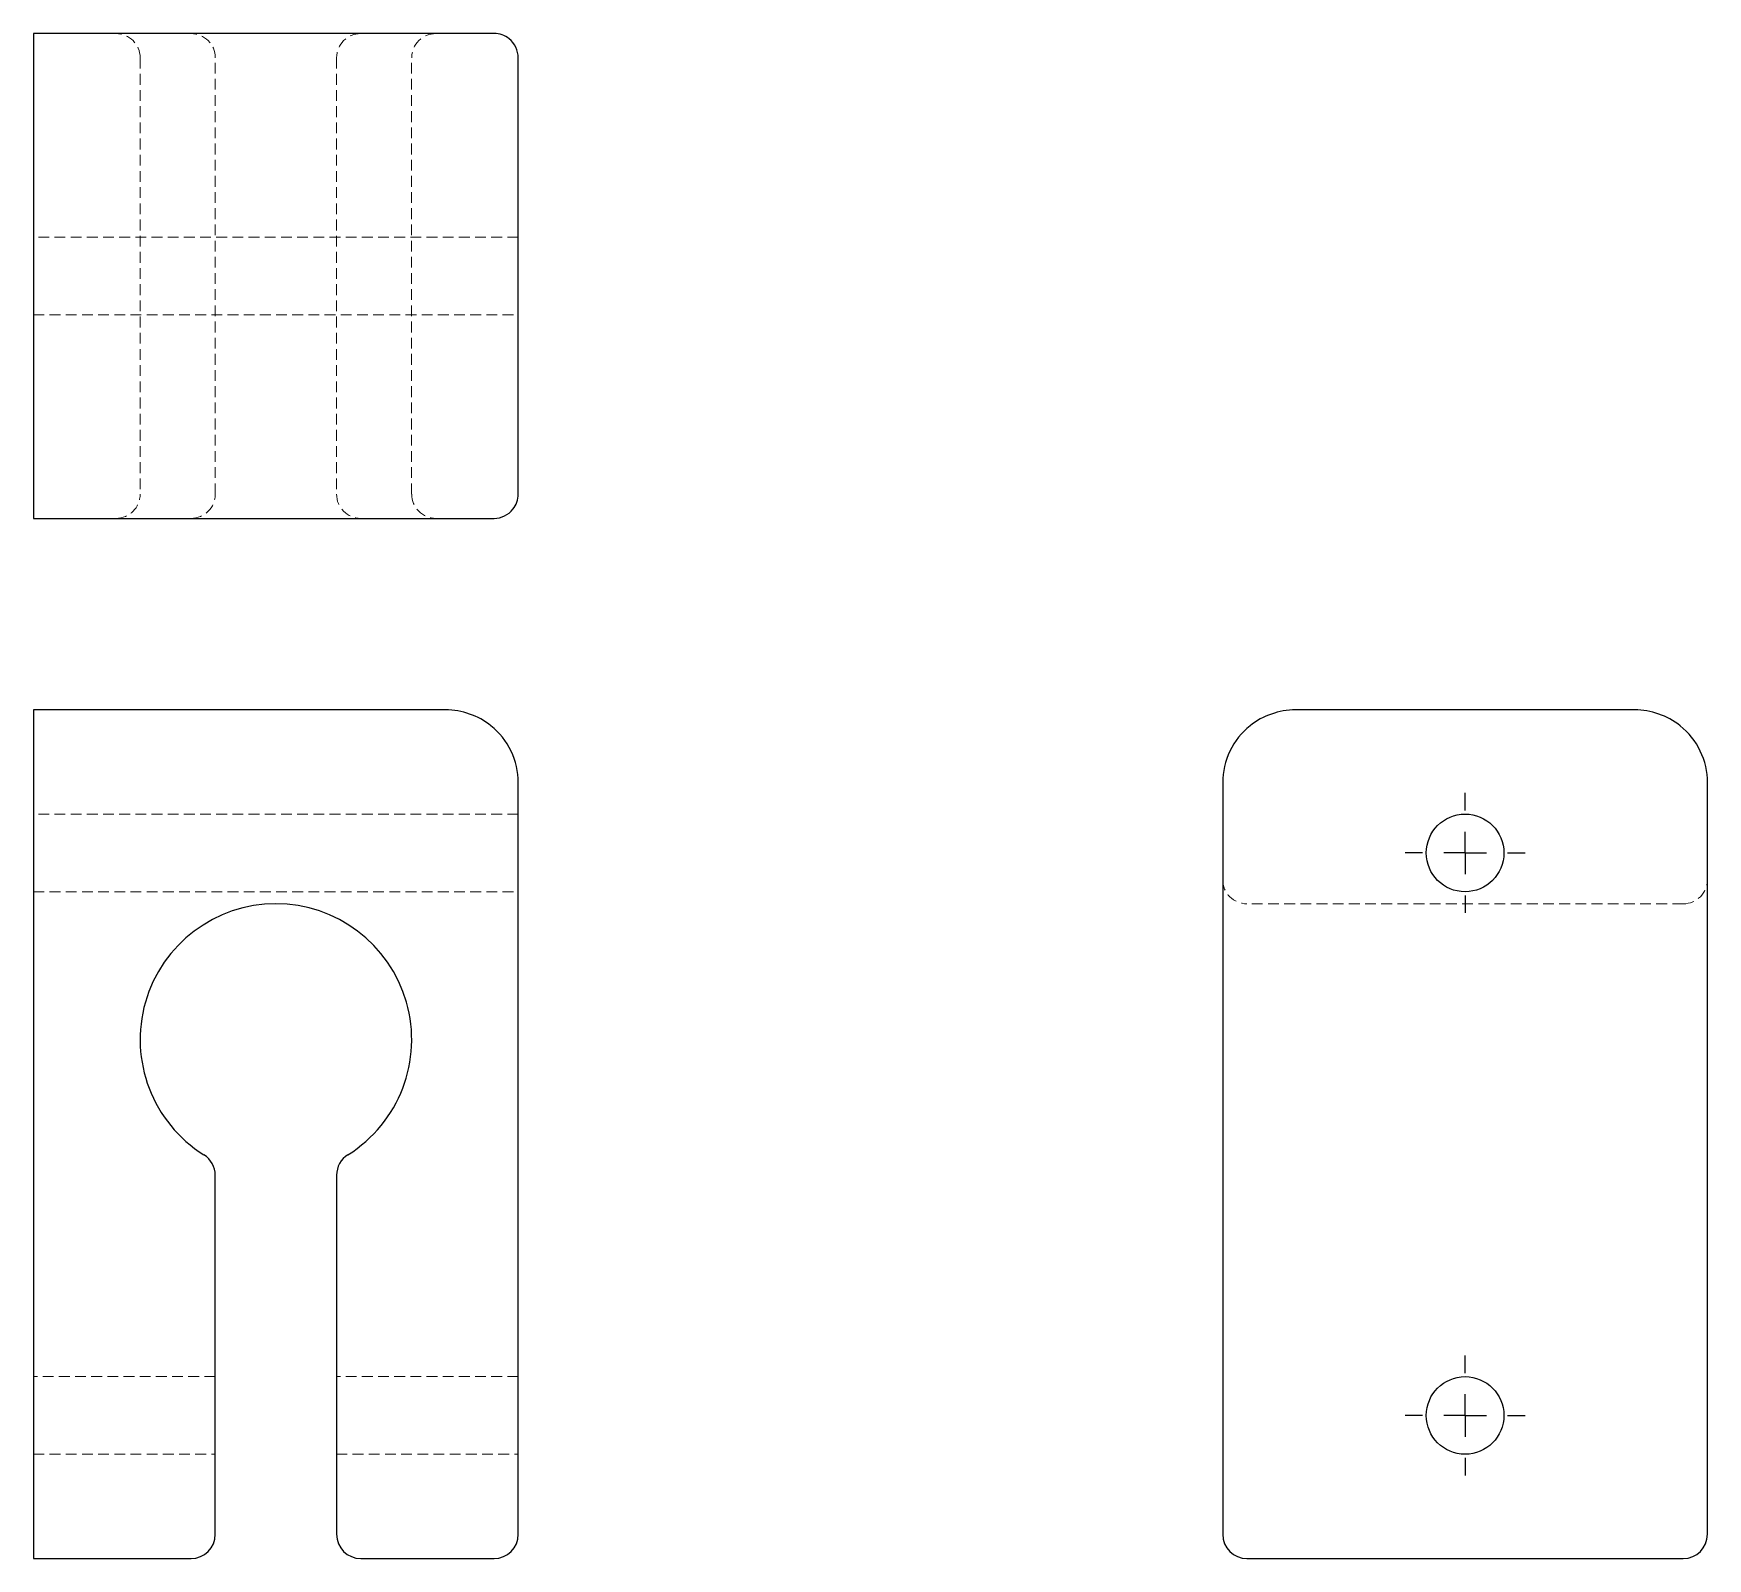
# Model space of a CAD drawing. Header units: millimetres. Extents: x 54 to 252, y 7 to 187.
import ezdxf

# ---------------------------------------------------------------- set-up
doc = ezdxf.new("R2010")
doc.units = ezdxf.units.MM
doc.linetypes.add('HIDDEN', pattern=[1.905, 1.27, -0.635])
doc.layers.add('10', color=7, linetype='Continuous')

# ---------------------------------------------------------------- blocks, each defined once
blk = doc.blocks.new('SW_CENTERMARKSYMBOL_0')
at = {"layer": '10', "color": 0}
for p, q in [((0, 5), (0, 7.07)), ((0, 0), (0, 2.5)), ((-5, 0), (-7.07, 0)), ((0, 0), (-2.5, 0)), ((0, 0), (0, -2.5)), ((0, 0), (2.5, 0)), ((5, 0), (7.07, 0)), ((0, -5), (0, -7.07))]:
    blk.add_line(p, q, dxfattribs=at)
blk = doc.blocks.new('SW_CENTERMARKSYMBOL_1')
at = {"layer": '10', "color": 0}
for p, q in [((0, 5), (0, 7.07)), ((0, 0), (0, 2.5)), ((-5, 0), (-7.07, 0)), ((0, 0), (-2.5, 0)), ((0, 0), (0, -2.5)), ((0, 0), (2.5, 0)), ((5, 0), (7.07, 0)), ((0, -5), (0, -7.07))]:
    blk.add_line(p, q, dxfattribs=at)

msp = doc.modelspace()

# ---------------------------------------------------------------- linework, layer by layer
at = {"color": 7, "linetype": 'Continuous', "lineweight": 25}
for p, q in [((54.41, 186.55), (54.41, 177.98)), ((108.65, 186.55), (54.41, 186.55)), ((111.5, 132.31), (111.5, 183.69)), ((54.41, 177.98), (54.41, 138.02)), ((54.41, 138.02), (54.41, 129.46)), ((54.41, 129.46), (108.65, 129.46)), ((54.41, 106.91), (54.41, 98.35)), ((102.94, 106.91), (54.41, 106.91)), ((242.98, 106.91), (203.02, 106.91)), ((54.41, 98.35), (54.41, 9.85)), ((111.5, 9.85), (111.5, 98.35)), ((194.46, 98.35), (194.46, 9.85)), ((251.55, 9.85), (251.55, 98.35)), ((75.82, 9.85), (75.82, 52.11)), ((90.09, 52.12), (90.09, 9.85)), ((54.41, 9.85), (54.41, 7)), ((54.41, 7), (72.97, 7)), ((92.95, 7), (108.65, 7)), ((197.31, 7), (248.69, 7))]:
    msp.add_line(p, q, dxfattribs=at)
at = {"color": 7, "linetype": 'HIDDEN', "lineweight": 18}
for p, q in [((66.97, 183.69), (66.97, 132.31)), ((75.82, 132.31), (75.82, 183.69)), ((90.09, 183.69), (90.09, 132.31)), ((98.94, 132.31), (98.94, 183.69)), ((111.5, 162.57), (54.41, 162.57)), ((54.41, 153.43), (111.5, 153.43)), ((111.5, 94.64), (54.41, 94.64)), ((54.41, 85.5), (111.5, 85.5)), ((248.69, 84.07), (197.31, 84.07)), ((75.82, 28.41), (54.41, 28.41)), ((111.5, 28.41), (90.09, 28.41)), ((54.41, 19.27), (75.82, 19.27)), ((90.09, 19.27), (111.5, 19.27))]:
    msp.add_line(p, q, dxfattribs=at)
at = {"color": 7, "linetype": 'Continuous', "lineweight": 25}
for centre in [(223, 90.07), (223, 23.84)]:
    msp.add_circle(centre, 4.57, dxfattribs=at)
at = {"color": 7, "linetype": 'HIDDEN', "lineweight": 18}
for centre, start, end in [((64.12, 183.69), 0, 90), ((72.97, 183.69), 0, 90), ((92.95, 183.69), 90, 180), ((101.8, 183.69), 90, 180), ((64.12, 132.31), 270, 0), ((72.97, 132.31), 270, 0), ((92.95, 132.31), 180, 270), ((101.8, 132.31), 180, 270), ((197.31, 86.93), 180, 270), ((248.69, 86.93), 270, 0)]:
    msp.add_arc(centre, 2.85, start, end, dxfattribs=at)
at = {"color": 7, "linetype": 'Continuous', "lineweight": 25}
for centre, radius, start, end in [((82.96, 68.09), 15.99, 302.0292, 237.9773), ((72.97, 52.11), 2.85, 0, 57.9773), ((92.95, 52.12), 2.85, 122.0292, 180), ((72.97, 9.85), 2.85, 270, 0), ((92.95, 9.85), 2.85, 180, 270), ((108.65, 9.85), 2.85, 270, 0), ((197.31, 9.85), 2.85, 180, 270), ((248.69, 9.85), 2.85, 270, 0)]:
    msp.add_arc(centre, radius, start, end, dxfattribs=at)
for points, knots in [([(111.5, 183.69), (111.5, 184.55), (110.78, 186.02), (109.29, 186.55), (108.65, 186.55)], [0, 0, 0, 0, 0.571429, 1, 1, 1, 1]), ([(108.65, 129.46), (109.5, 129.46), (110.98, 130.17), (111.5, 131.67), (111.5, 132.31)], [0, 0, 0, 0, 0.571429, 1, 1, 1, 1]), ([(111.5, 98.35), (111.5, 99.63), (110.92, 102.19), (108.05, 105.79), (104.86, 106.91), (102.94, 106.91)], [-1.570796, -1.570796, -1.570796, -1.570796, -1.121997, -0.673198, 0, 0, 0, 0]), ([(203.02, 106.91), (201.1, 106.91), (197.91, 105.79), (195.04, 102.19), (194.46, 99.63), (194.46, 98.35)], [-1.570796, -1.570796, -1.570796, -1.570796, -0.897598, -0.448799, 0, 0, 0, 0]), ([(251.55, 98.35), (251.55, 99.63), (250.96, 102.19), (248.1, 105.79), (244.9, 106.91), (242.98, 106.91)], [-1.570796, -1.570796, -1.570796, -1.570796, -1.121997, -0.673198, 0, 0, 0, 0])]:
    msp.add_open_spline(points, degree=3, knots=knots, dxfattribs=at)

# ---------------------------------------------------------------- block references
at = {"layer": '10'}
for name, p in [('SW_CENTERMARKSYMBOL_1', (223, 90.07)), ('SW_CENTERMARKSYMBOL_0', (223, 23.84))]:
    msp.add_blockref(name, p, dxfattribs=at)

doc.saveas('drawing.dxf')
